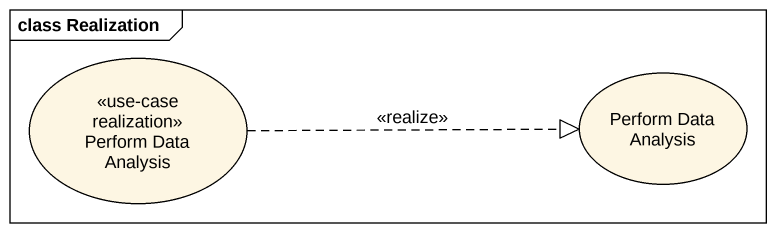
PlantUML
@startuml
mainframe class Realization
usecase "Perform Data Analysis" as Perform_Data_Analysis <<use-case realization>>
usecase "Perform Data Analysis" as Perform_Data_Analysis_2
Perform_Data_Analysis .right.|> Perform_Data_Analysis_2 : <<realize>>
@enduml
